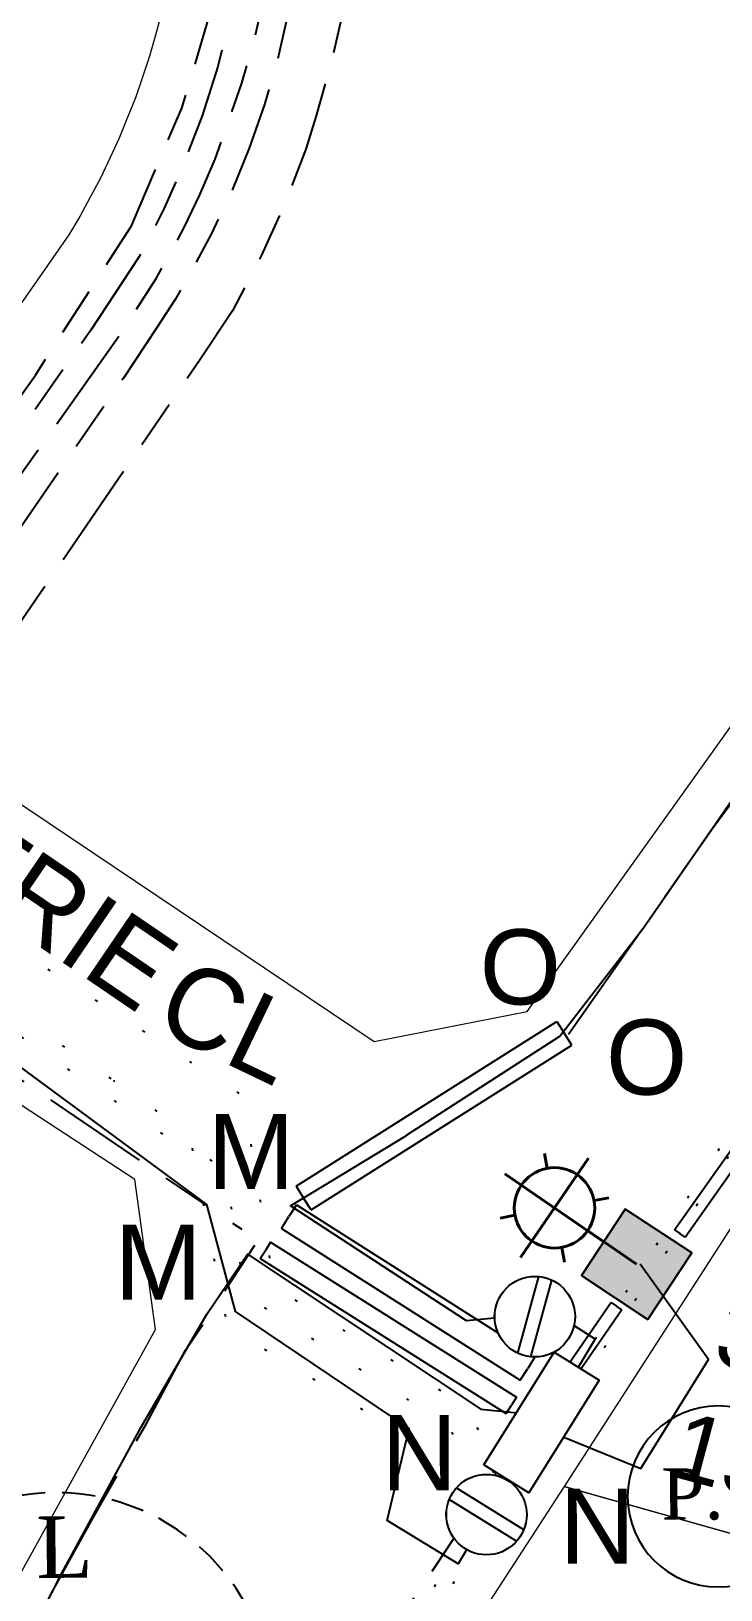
# Model space of a CAD drawing. Header units: metres. Extents: x -1 to 596445, y -2 to 12531291.
# Drawn here: x 298057.4 to 298083.1, y 6265558.5 to 6265616.6 of the extents above; entities that cross this region are included whole.
import ezdxf
from ezdxf.enums import TextEntityAlignment as Align

# ---------------------------------------------------------------- set-up
doc = ezdxf.new("R2010")
doc.units = ezdxf.units.M
for name, pattern in [('Cable Exist UG', [8.2, 4, -1.2, 1.8, -1.2]), ('Cable Remove', [2, 0, -2]), ('HIDDEN2', [0.1875, 0.125, -0.0625]), ('IE Trench LV', [6.5, 5, -1.5]), ('IECLCHAINA', [8.2, 4, -1.2, 1.8, -1.2])]:
    doc.linetypes.add(name, pattern=pattern)
doc.layers.get('0').update_dxf_attribs({"color": 6})
doc.layers.add('Cadastre Land Parcels_SP_EXT', color=9, linetype='Continuous', lineweight=5)
for name, color, linetype in [('Duct_SP_NEW', 2, 'Continuous'), ('Equip_LV_NEW', 2, 'Continuous'), ('Equip_SP_SL_EXT', 7, 'Continuous'), ('Mains_HV_EXT', 7, 'Continuous'), ('Mains_LV_EXT', 7, 'Continuous'), ('Mains_LV_NEW_T84', 2, 'Continuous'), ('Mains_SL_EXT', 7, 'Continuous'), ('Notes', 7, 'Continuous'), ('Notes_LV_MISC', 7, 'Continuous'), ('Notes_SL_MISC', 7, 'Continuous'), ('Notes_SP_MISC', 7, 'Continuous'), ('SupportsUG_SP_LV_NEW', 2, 'Continuous'), ('SupportsUG_SP_LV_SL_EXT', 7, 'Continuous'), ('Trench_SP_NEW', 2, 'Continuous'), ('UG_Details_SP_MISC', 7, 'Continuous')]:
    doc.layers.add(name, color=color, linetype=linetype)
doc.styles.add('COLUMN_LABEL', font='arial.ttf')
doc.styles.add('iecARIAL', font='arial.ttf', dxfattribs={"height": 2})
doc.styles.add('iecNAME', font='times.ttf')
doc.styles.add('ITALICT', font='ITALICT')
doc.styles.add('POLE_LABEL', font='arial.ttf')
doc.styles.get("Standard").update_dxf_attribs({"font": 'arial.ttf'})
doc.linetypes.add('Cable New UG', pattern='A,7,-0.25,["x",Standard,S=2,R=0,X=0.2,Y=-0.8],-2.1', length=9.35)
doc.linetypes.add('Cable V', pattern='A,7.2,-0.45,["V",Standard,S=1.5,R=0,X=0,Y=-0.7],-1.8', length=9.45)

# ---------------------------------------------------------------- blocks, each defined once
blk = doc.blocks.new('COLUMN_EXT')
blk.add_hatch(color=256).paths.add_polyline_path([(-1.485, 1.485), (-1.485, -1.485), (1.485, -1.485), (1.485, 1.485)])
blk.add_lwpolyline([(-1.485, -1.485), (1.485, -1.485), (1.485, 1.485), (-1.485, 1.485)], close=True)
for tag, height, style, flags, p in [('ASSET_NUM', 2.5, 'COLUMN_LABEL', 8, (2, 2)), ('STRUCTURE_PLANT_NUMBER', 0.2, 'POLE_LABEL', 9, (1.813, 0.031)), ('STREET_CODE', 0.2, 'COLUMN_LABEL', 9, (1.813, -0.2))]:
    blk.add_attdef(tag, text='', height=height, dxfattribs=dict(style=style, flags=flags)).set_placement(p, align=Align.MIDDLE_LEFT)
at = {"flags": 9}
for tag, p in [('OWNED_BY', (1.813, -0.6)), ('COLUMN_TYPE', (1.813, -0.4)), ('STATE', (1.813, -0.8)), ('USAGE', (1.813, -1)), ('LEGEND', (1.813, -1.2)), ('STREETNAME', (1.813, -1.6)), ('SUBURB', (1.813, -1.8)), ('LOCATION', (1.813, -1.4)), ('NOTES', (1.813, -2))]:
    blk.add_attdef(tag, text='', height=0.2, dxfattribs=at).set_placement(p, align=Align.MIDDLE_LEFT)
at = {"flags": 1}
blk.add_attdef('Z', (1.813, -2.351), '', height=0.2, dxfattribs=at)
blk = doc.blocks.new('*U177')
at = {"lineweight": 40}
for p, q in [((-3.437, 4.128), (-3.334, 3.575)), ((-4.334, 0.246), (-1.787, 3.955)), ((-1.205, 0.827), (-4.915, 3.374)), ((-1.032, 2.477), (-1.585, 2.375)), ((-5.088, 1.724), (-4.535, 1.826)), ((0, 0), (-1.826, 1.254)), ((-2.683, 0.073), (-2.786, 0.626))]:
    blk.add_line(p, q, dxfattribs=at)
blk.add_circle((-3.06, 2.101), 1.5, dxfattribs=at)
at = {"style": 'iecARIAL', "flags": 8}
blk.add_attdef('ASSET_NUM', (1.5, 1.5), '', height=2.5, dxfattribs=at)
for tag, p, height, flags in [('CONSTRUCTED_VOLTAGE', (0.981, -0.653), 0.2, 9), ('CONTROL_TYPE', (0.981, -0.853), 0.2, 9), ('LANTERN_PURPOSE', (0.981, -1.053), 0.2, 9), ('LANTERN_TYPE', (0.981, -1.253), 0.2, 9), ('LNUMBER', (2.181, -3.253), 2.5, 8), ('OPERATING_VOLTAGE', (0.981, -1.653), 0.2, 9), ('ORIENTATION', (0.981, -1.853), 0.2, 9), ('NO_PHASES', (0.981, -1.453), 0.2, 9), ('OWNED_BY', (0.981, -2.053), 0.2, 9), ('STATE', (0.981, -2.253), 0.2, 9), ('USAGE', (0.981, -2.453), 0.2, 9), ('CEXIST', (0.981, -2.653), 0.2, 9), ('CNEW', (0.981, -2.853), 0.2, 9), ('CNUMBER', (0.981, -3.053), 0.2, 9), ('CREMOVE', (0.981, -3.253), 0.2, 9), ('CREPLACE', (0.981, -3.453), 0.2, 9), ('LKINGHEIGHT', (0.981, -3.653), 0.2, 9), ('LBRACKET', (0.981, -3.853), 0.2, 9), ('LBRACKETVOCAB', (0.981, -4.053), 0.2, 9), ('LCATEGORY', (0.981, -4.253), 0.2, 9), ('LCHARGE1', (0.981, -4.453), 0.2, 9), ('LCHARGE1PERCENT', (0.981, -4.653), 0.2, 9), ('LCHARGE2', (0.981, -4.853), 0.2, 9), ('LCHARGE2PERCENT', (0.981, -5.053), 0.2, 9), ('LCHARGE3', (0.981, -5.253), 0.2, 9), ('LCHARGE3PERCENT', (0.981, -5.453), 0.2, 9), ('LEXIST', (0.981, -5.653), 0.2, 9), ('LLAMP', (0.981, -5.853), 0.2, 9), ('LLAMPVOCAB', (0.981, -6.053), 0.2, 9), ('LMAST', (0.981, -6.253), 0.2, 9), ('LMASTVOCAB', (0.981, -6.453), 0.2, 9), ('LNEW', (0.981, -6.653), 0.2, 9), ('LANTNUMBER', (0.981, -6.853), 0.2, 9), ('LOUTREACH', (0.981, -7.253), 0.2, 9), ('LOUTREACHVOCAB', (0.981, -7.453), 0.2, 9), ('LRATECODE', (0.981, -7.653), 0.2, 9), ('LREMOVE', (0.981, -7.853), 0.2, 9), ('LREPLACE', (0.981, -8.053), 0.2, 9), ('LTYPE', (0.981, -8.253), 0.2, 9), ('LTYPEVOCAB', (0.981, -8.453), 0.2, 9), ('LEGEND', (0.981, -8.653), 0.2, 9), ('LOCATION', (0.981, -8.853), 0.2, 9), ('STREETNAME', (0.981, -9.253), 0.2, 9), ('SUBURB', (0.981, -9.453), 0.2, 1), ('NOTES', (0.981, -9.053), 0.2, 9)]:
    blk.add_attdef(tag, p, '', height=height, dxfattribs=dict(flags=flags))
blk = doc.blocks.new('PILLAR_NEW')
for tag, height, flags, p in [('ASSET_NUM', 2.5, 8, (2, 4)), ('STREET_CODE', 0.2, 9, (1.5, 2)), ('OWNED_BY', 0.2, 9, (1.5, 1.8)), ('OPERATED_BY', 0.2, 9, (1.5, 1.6))]:
    blk.add_attdef(tag, text='', height=height, dxfattribs=dict(flags=flags)).set_placement(p, align=Align.MIDDLE_LEFT)
blk.add_wipeout([(-2.475, 0.99), (2.475, 0.99), (2.475, -0.99), (-2.475, -0.99)])
at = {"lineweight": -3}
blk.add_lwpolyline([(-2.475, 0.99), (2.475, 0.99), (2.475, -0.99), (-2.475, -0.99)], close=True, dxfattribs=at)
for tag, flags, p in [('STATE', 9, (1.5, 1.2)), ('MAINTAINED_BY', 9, (1.5, 1.4)), ('SUPPORT_TYPE', 9, (1.5, 1)), ('USAGE', 9, (1.5, 0.8)), ('LEGEND', 9, (1.5, 0.6)), ('SUBURB', 9, (1.5, 0.2)), ('STREETNAME', 9, (1.5, 0)), ('PARENT', 9, (1.5, 0.4)), ('Z', 1, (1.5, -0.6)), ('LOCATION', 9, (1.5, -0.2)), ('NOTES', 9, (1.5, -0.4))]:
    blk.add_attdef(tag, text='', height=0.2, dxfattribs=dict(flags=flags)).set_placement(p, align=Align.MIDDLE_LEFT)
blk = doc.blocks.new('*U200')
for tag, flags, p in [('ACTUAL_STATUS', 9, (1.5, 0)), ('OPERATING_VOLTAGE', 9, (1.5, -0.6)), ('CONSTRUCTED_VOLTAGE', 9, (1.5, -0.2)), ('NO_PHASES', 9, (1.5, -0.4)), ('ORIENTATION', 9, (1.5, -0.8)), ('STATE', 9, (1.5, -1)), ('SWITCH_TYPE', 9, (1.5, -1.2)), ('OWNED_BY', 9, (1.5, -1.8)), ('USAGE', 9, (1.5, -1.4)), ('NOTES', 9, (1.5, -1.6)), ('OPERATED_BY', 9, (1.5, -2)), ('MAINTAINED_BY', 9, (1.5, -2.2)), ('NUMBER_OF_PHASES', 9, (1.5, -2.4)), ('TYPE', 9, (1.5, -2.6)), ('Z', 1, (1.5, -2.8))]:
    blk.add_attdef(tag, text='', height=0.2, dxfattribs=dict(flags=flags)).set_placement(p, align=Align.MIDDLE_LEFT)
blk.add_wipeout([(1.859, 11.651), (1.735, 11.511), (1.629, 11.355), (1.544, 11.188), (1.48, 11.012), (1.439, 10.829), (1.422, 10.642), (1.427, 10.454), (1.457, 10.269), (1.509, 10.089), (1.583, 9.917), (1.679, 9.755), (1.794, 9.607), (1.927, 9.474), (2.075, 9.359), (2.236, 9.264), (2.408, 9.189), (2.589, 9.137), (2.774, 9.107), (2.961, 9.101), (3.148, 9.119), (3.331, 9.16), (3.508, 9.223), (3.675, 9.309), (3.83, 9.414), (3.971, 9.538), (4.095, 9.679), (4.201, 9.834), (4.286, 10.001), (4.349, 10.178), (4.39, 10.361), (4.408, 10.547), (4.402, 10.735), (4.373, 10.92), (4.321, 11.1), (4.246, 11.273), (4.151, 11.434), (4.036, 11.582), (3.903, 11.715), (3.755, 11.83), (3.593, 11.926), (3.421, 12), (3.241, 12.053), (3.056, 12.082), (2.868, 12.088), (2.681, 12.07), (2.498, 12.029), (2.322, 11.966), (2.155, 11.881), (1.999, 11.775)])
for p, q in [((2.665, 9.116), (2.665, 12.074)), ((3.165, 9.116), (3.165, 12.074))]:
    blk.add_line(p, q)
blk.add_circle((2.915, 10.595), 1.5)

msp = doc.modelspace()

# ---------------------------------------------------------------- linework, layer by layer
at = {"layer": 'Cadastre Land Parcels_SP_EXT', "linetype": 'Continuous'}
for points in [[(298062.234, 6265617.263), (298062.019, 6265616.473), (298061.797, 6265615.693), (298061.541, 6265614.913), (298061.277, 6265614.144), (298060.972, 6265613.383), (298060.667, 6265612.634), (298060.32, 6265611.894), (298059.974, 6265611.154), (298059.587, 6265610.444), (298059.207, 6265609.725), (298058.787, 6265609.035), (298050.426, 6265597.027), (298051.572, 6265591.448), (298070.174, 6265578.96), (298075.88, 6265580.08), (298075.88, 6265580.08), (298085.94, 6265594.148)], [(298056.428, 6265558.135), (298056.977, 6265559.108), (298062.027, 6265568.223), (298061.252, 6265573.822), (298046.698, 6265583.32), (298041.874, 6265581.591), (298009.913, 6265532.38)]]:
    msp.add_lwpolyline(points, dxfattribs=at)
for points in [[(298131.35, 6265555.045), (298134.871, 6265564.483), (298087.16, 6265577.731), (298085.19, 6265574.675), (298077.258, 6265562.374), (298128.67, 6265547.887), (298131.35, 6265555.045)], [(298124.473, 6265539.129), (298127.153, 6265543.818), (298128.67, 6265547.887), (298077.258, 6265562.374), (298073.399, 6265556.424), (298073.099, 6265555.962), (298072.215, 6265554.522), (298071.398, 6265553.052), (298070.654, 6265551.559), (298069.98, 6265550.043), (298069.38, 6265548.507), (298068.838, 6265546.947), (298117.835, 6265527.531), (298124.473, 6265539.129)]]:
    msp.add_lwpolyline(points, close=True, dxfattribs=at)
at = {"layer": 'Duct_SP_NEW'}
for p, q in [((298067.267, 6265573.568), (298076.992, 6265579.704)), ((298076.992, 6265579.704), (298077.27, 6265579.264)), ((298077.547, 6265578.824), (298077.27, 6265579.264)), ((298067.822, 6265572.688), (298077.547, 6265578.824)), ((298067.267, 6265573.568), (298067.545, 6265573.128)), ((298067.275, 6265572.874), (298066.996, 6265572.435)), ((298067.822, 6265572.688), (298067.545, 6265573.128)), ((298066.717, 6265571.996), (298066.996, 6265572.435))]:
    msp.add_line(p, q, dxfattribs=at)
at = {"layer": 'Mains_HV_EXT', "linetype": 'Cable Exist UG', "flags": 128}
msp.add_lwpolyline([(298045.635, 6265582.06), (298049.507, 6265587.346), (298049.507, 6265587.346), (298048.658, 6265588.337), (298060.753, 6265605.398), (298062.05, 6265607.403), (298062.615, 6265608.427), (298063.102, 6265609.332), (298063.666, 6265610.5), (298064.251, 6265611.853), (298064.758, 6265613.288), (298065.247, 6265614.69), (298065.664, 6265616.119), (298066.002, 6265617.569), (298066.265, 6265619.04), (298066.482, 6265620.72), (298069.543, 6265635.39), (298045.555, 6265643.612), (298045.555, 6265643.612), (298006.086, 6265664.126), (298003.57, 6265672.557), (298003.57, 6265672.557), (298005.485, 6265677.086), (298006.934, 6265680.627), (298008.291, 6265684.177), (298009.564, 6265687.723), (298010.769, 6265691.294), (298011.902, 6265694.878), (298012.96, 6265698.495), (298013.936, 6265702.151), (298014.847, 6265705.887), (298015.687, 6265709.65), (298016.427, 6265713.491), (298020.262, 6265732.836), (298021.48, 6265742.082)], dxfattribs=at)
at = {"layer": 'Mains_LV_EXT', "linetype": 'Cable Remove', "flags": 128}
for points in [[(298074.956, 6265562.584), (298092.254, 6265589.033), (298093.285, 6265590.601), (298093.943, 6265591.644), (298094.951, 6265593.452), (298095.705, 6265594.889), (298096.256, 6265595.992), (298096.927, 6265597.371), (298097.492, 6265598.638), (298098.088, 6265600.018), (298099.272, 6265602.886), (298099.75, 6265604.131), (298100.292, 6265605.521), (298100.943, 6265607.586), (298101.22, 6265608.908), (298101.788, 6265610.504)], [(298074.956, 6265562.584), (298073.682, 6265565.297), (298066.469, 6265569.805), (298065.289, 6265576.935), (298053.29, 6265584.703), (298045.375, 6265577.645)], [(298046.227, 6265575.924), (298054.73, 6265581.38), (298060.484, 6265577.501), (298060.484, 6265577.501), (298063.285, 6265575.488), (298064.707, 6265568.343), (298071.737, 6265564.025), (298073.457, 6265560.288), (298070.757, 6265556.009), (298070.757, 6265556.009), (298069.867, 6265554.555), (298069.867, 6265554.555), (298069.133, 6265553.231), (298068.506, 6265551.983), (298067.941, 6265550.73), (298067.354, 6265549.283), (298066.686, 6265547.511), (298066.137, 6265545.934), (298065.663, 6265544.373), (298065.457, 6265543.549), (298065.192, 6265541.961)]]:
    msp.add_lwpolyline(points, dxfattribs=at)
at = {"layer": 'Mains_LV_NEW_T84', "color": 2, "linetype": 'Cable New UG', "flags": 128}
for points in [[(298071.385, 6265575.472), (298077.092, 6265579.163), (298080.219, 6265583.204), (298083.962, 6265588.605), (298086.566, 6265592.086), (298089.56, 6265596.934), (298091.451, 6265601.208), (298092.785, 6265604.722), (298093.404, 6265606.967), (298098.659, 6265605.631), (298099.916, 6265605.962), (298099.136, 6265607.015), (298093.794, 6265608.431), (298095.131, 6265614.885), (298097.574, 6265626.446), (298098.976, 6265633.449), (298101.059, 6265644.283), (298102.884, 6265653.242), (298103.307, 6265655.194), (298103.373, 6265658.064), (298103.047, 6265659.984), (298102.689, 6265661.838), (298102.407, 6265662.228), (298107.915, 6265663.66), (298108.906, 6265665.162), (298107.147, 6265665.475), (298101.418, 6265663.896), (298100.573, 6265665.352), (298098.522, 6265667.251), (298096.19, 6265668.782)], [(298075.674, 6265563.427), (298073.313, 6265559.488), (298070.665, 6265561.108), (298071.475, 6265564.535), (298065.007, 6265568.896), (298063.936, 6265572.888), (298056.148, 6265578.632), (298051.416, 6265571.615), (298052.145, 6265569.449)], [(298076.599, 6265564.833), (298078.42, 6265567.866), (298076.864, 6265568.864), (298073.619, 6265568.547), (298067.061, 6265572.831), (298071.385, 6265575.454)], [(298054.064, 6265519.392), (298048.419, 6265520.49), (298050.203, 6265531.113), (298051.437, 6265538.673), (298052.183, 6265542.859), (298061.464, 6265540.354), (298062.701, 6265545.227), (298065.287, 6265546.162), (298061.906, 6265547.99), (298060.404, 6265542.305), (298052.553, 6265544.34), (298053.32, 6265547.25), (298055.528, 6265553.252), (298058.534, 6265559.141), (298061.497, 6265564.607), (298063.938, 6265568.804), (298065.453, 6265571.029), (298074.158, 6265565.257), (298076.268, 6265565.05), (298076.813, 6265565.7)]]:
    msp.add_lwpolyline(points, dxfattribs=at)
at = {"layer": 'Mains_LV_NEW_T84', "color": 2, "linetype": 'Cable V', "flags": 128}
msp.add_lwpolyline([(298076.421, 6265564.543), (298080.116, 6265563.045), (298082.644, 6265567.11), (298080.09, 6265570.659)], dxfattribs=at)
at = {"layer": 'Mains_SL_EXT', "linetype": 'Cable Exist UG', "flags": 128}
for points in [[(298014.309, 6265699.814), (298014.232, 6265697.687), (298014.232, 6265697.687), (298013.35, 6265694.461), (298012.207, 6265690.855), (298010.993, 6265687.265), (298009.708, 6265683.701), (298008.343, 6265680.136), (298006.87, 6265676.551), (298006.205, 6265675.224), (298007.697, 6265674.456), (298007.337, 6265670.773), (298008.228, 6265668.898), (298008.228, 6265668.898), (298009.341, 6265666.537), (298033.998, 6265653.836), (298033.928, 6265651.351), (298046.437, 6265645.013), (298073.55, 6265636.5), (298073.55, 6265636.5), (298070.04, 6265620.607), (298069.342, 6265618.697), (298068.937, 6265617.017), (298068.514, 6265615.213), (298067.997, 6265613.439), (298067.632, 6265612.23), (298067.174, 6265611.04), (298066.722, 6265609.923), (298065.964, 6265608.253), (298065.495, 6265607.358), (298064.889, 6265606.2), (298063.688, 6265604.387), (298049.406, 6265583.503), (298041.728, 6265577.449)], [(297977.9, 6265657.364), (297978.406, 6265659.045), (297978.406, 6265659.045), (297980.01, 6265661.735), (297980.691, 6265662.938), (297982.123, 6265663.786), (297982.123, 6265663.786), (297990.3, 6265658.893), (297998.125, 6265654.212), (297999.936, 6265653.172), (297999.936, 6265653.172), (298002.566, 6265658.036), (298006.373, 6265661.762), (298006.373, 6265661.762), (298031.761, 6265648.534), (298033.912, 6265648.971), (298045.443, 6265643.091), (298071.033, 6265634.94), (298071.033, 6265634.94), (298067.989, 6265621.076), (298067.27, 6265618.968), (298066.962, 6265617.252), (298066.567, 6265615.559), (298066.083, 6265613.893), (298065.514, 6265612.261), (298064.859, 6265610.661), (298064.123, 6265609.104), (298063.289, 6265607.564), (298062.762, 6265606.621), (298062.057, 6265605.551), (298060.824, 6265603.696), (298047.7, 6265584.633), (298041.728, 6265577.449)], [(298067.808, 6265631.973), (298066.708, 6265626.814), (298066.708, 6265626.814), (298065.9, 6265623.029), (298065.521, 6265621.248), (298065.223, 6265619.211), (298064.879, 6265617.393), (298064.348, 6265615.317), (298063.763, 6265613.472), (298063.08, 6265611.716), (298062.35, 6265610.029), (298061.407, 6265608.205), (298059.613, 6265605.486), (298059.613, 6265605.486), (298052.488, 6265595.347), (298046.195, 6265585.919), (298046.195, 6265585.919), (298033.27, 6265593.522), (298033.27, 6265593.522), (298032.51, 6265592.316), (298031.894, 6265590.407)]]:
    msp.add_lwpolyline(points, dxfattribs=at)
at = {"layer": 'Mains_SL_EXT', "linetype": 'Cable Remove', "flags": 128}
for points in [[(298074.956, 6265562.584), (298076.282, 6265563.751), (298076.282, 6265563.751), (298083.671, 6265575.118), (298094.242, 6265591.165), (298095.4, 6265593.227), (298096.482, 6265595.294), (298097.505, 6265597.425), (298098.464, 6265599.621), (298099.972, 6265603.29), (298100.885, 6265605.674), (298101.458, 6265607.966), (298101.828, 6265610.488)], [(298041.728, 6265577.449), (298053.356, 6265581.646), (298053.356, 6265581.646), (298062.459, 6265575.404), (298064.606, 6265574.269), (298065.367, 6265569.496), (298072.504, 6265564.918), (298074.956, 6265562.584)], [(298074.956, 6265562.584), (298074.349, 6265560.675), (298074.349, 6265560.675), (298071.154, 6265555.696), (298070.301, 6265554.293), (298069.563, 6265552.959), (298068.964, 6265551.769), (298068.414, 6265550.551), (298067.852, 6265549.158), (298067.186, 6265547.39), (298066.869, 6265546.493), (298066.869, 6265546.493), (298066.626, 6265545.796), (298066.153, 6265544.249), (298065.998, 6265543.603), (298065.192, 6265541.961)]]:
    msp.add_lwpolyline(points, dxfattribs=at)
at = {"layer": 'Notes_SL_MISC', "linetype": 'Continuous', "ltscale": 5, "elevation": -29.973}
msp.add_lwpolyline([(298079.627, 6265562.001, 1), (298086.375, 6265562.001, 1), (298079.627, 6265562.001)], format="xyb", dxfattribs=at)
at = {"layer": 'Notes_SL_MISC', "linetype": 'HIDDEN2', "ltscale": 10}
msp.add_lwpolyline([(298050.222, 6265554.046, 1), (298066.417, 6265554.046, 1), (298050.222, 6265554.046)], format="xyb", dxfattribs=at)
at = {"layer": 'Trench_SP_NEW', "linetype": 'IE Trench LV', "flags": 128}
for points in [[(298085.692, 6265671.267), (298093.652, 6265669.771), (298095.778, 6265668.972), (298097.529, 6265668.105), (298099.009, 6265667.204), (298099.927, 6265666.32), (298100.557, 6265665.385), (298101.919, 6265663.103), (298102.871, 6265660.995), (298103.143, 6265659.261), (298103.28, 6265657.946), (298103.4, 6265656.025), (298102.685, 6265652.574), (298101.494, 6265646.448), (298097.97, 6265628.685), (298094.948, 6265614.013), (298093.6, 6265607.294), (298092.497, 6265603.941), (298090.696, 6265599.55), (298089.275, 6265596.542), (298086.165, 6265591.469), (298082.779, 6265586.88), (298077.422, 6265579.228)], [(298040.577, 6265582.039), (298030.422, 6265566.685), (298022.125, 6265553.995), (298014.932, 6265543.303), (298009.696, 6265535.234), (298007.589, 6265531.574), (298006.451, 6265528.941), (298005.841, 6265525.975), (298005.906, 6265523.843), (298005.906, 6265522.8), (298006.322, 6265519.996), (298006.618, 6265517.963), (298007.661, 6265515.184), (298009.175, 6265512.432), (298011.07, 6265510.121), (298013.955, 6265507.81), (298017.588, 6265505.656), (298020.477, 6265504.92), (298021.989, 6265504.625), (298030.419, 6265502.801), (298035.723, 6265501.582), (298037.705, 6265501.339), (298040.315, 6265501.739), (298041.827, 6265502.139), (298043.044, 6265503.164), (298044.852, 6265505.336), (298045.755, 6265507.785), (298046.314, 6265509.338), (298046.678, 6265511.788), (298048.122, 6265518.498), (298049.34, 6265525.699), (298051.913, 6265541.517), (298052.321, 6265543.384), (298052.627, 6265544.968), (298052.905, 6265546.135), (298053.825, 6265548.979), (298055.354, 6265552.703), (298057.109, 6265556.521), (298059.612, 6265561.052), (298061.671, 6265564.699), (298063.145, 6265567.451), (298065.731, 6265571.371)]]:
    msp.add_lwpolyline(points, dxfattribs=at)
at = {"layer": 'UG_Details_SP_MISC'}
for p, q in [((298081.375, 6265571.944), (298085.878, 6265578.325)), ((298081.768, 6265571.668), (298086.27, 6265578.049)), ((298081.375, 6265571.944), (298081.571, 6265571.806)), ((298081.768, 6265571.668), (298081.571, 6265571.806)), ((298065.93, 6265570.869), (298066.121, 6265571.174)), ((298066.313, 6265571.479), (298066.121, 6265571.174)), ((298066.313, 6265571.479), (298075.483, 6265565.708)), ((298065.93, 6265570.869), (298075.1, 6265565.098)), ((298079.012, 6265569.228), (298076.221, 6265565.175)), ((298079.407, 6265568.955), (298076.616, 6265564.903)), ((298079.012, 6265569.228), (298079.21, 6265569.092)), ((298079.407, 6265568.955), (298079.21, 6265569.092)), ((298075.1, 6265565.098), (298075.291, 6265565.403)), ((298075.483, 6265565.708), (298075.291, 6265565.403)), ((298076.221, 6265565.175), (298076.419, 6265565.039)), ((298076.616, 6265564.903), (298076.419, 6265565.039))]:
    msp.add_line(p, q, dxfattribs=at)
at = {"layer": 'UG_Details_SP_MISC', "color": 7, "linetype": 'Cable Exist UG', "flags": 128}
for points in [[(298050.852, 6265594.457), (298057.544, 6265603.808), (298061.124, 6265609.374), (298063.007, 6265613.756), (298063.999, 6265617.086), (298065.346, 6265623.391), (298066.681, 6265630.701)], [(298044.513, 6265585.964), (298065.237, 6265571.964)], [(298076.159, 6265565.063), (298072.937, 6265560.129), (298070.283, 6265556.137), (298068.359, 6265552.244), (298066.814, 6265548.489), (298065.817, 6265544.904), (298065.365, 6265542.744)]]:
    msp.add_lwpolyline(points, dxfattribs=at)

# ---------------------------------------------------------------- block references
at = {"layer": 'Equip_SP_SL_EXT'}
msp.add_blockref('*U177', (298079.96, 6265570.659), dxfattribs=at)
at = {"layer": 'SupportsUG_SP_LV_SL_EXT'}
ref = msp.add_blockref('COLUMN_EXT', (298079.96, 6265570.659), dxfattribs=dict(at, rotation=56.60161403166316))
ref.add_attrib('ASSET_NUM', '3171', dxfattribs={"layer": '0', "height": 2.5, "rotation": 344.44633, "style": 'COLUMN_LABEL'}).set_placement((298083.396, 6265569.448), align=Align.TOP_LEFT)

# ---------------------------------------------------------------- texts
at = {"layer": 'Notes', "char_height": 3, "attachment_point": 5, "style": 'ITALICT'}
for s, insert, rotation in [('{\\fStylus BT|b0|i0|c0|p34;PETRIE             }', (298056.253, 6265585.292), 325.73113), ('{\\fStylus BT|b0|i0|c0|p34; CL            }', (298064.315, 6265579.941), 334.37664)]:
    msp.add_mtext(s, dxfattribs=dict(at, insert=insert, rotation=rotation))
at = {"layer": 'Notes_LV_MISC', "color": 2, "linetype": 'Cable New UG', "char_height": 2.8, "attachment_point": 1, "style": 'iecARIAL'}
for s, insert in [('O', (298074.106, 6265583.144)), ('M', (298060.496, 6265572.137))]:
    msp.add_mtext_dynamic_manual_height_columns(s, width=12.86037, gutter_width=10, heights=[2.8], dxfattribs=dict(at, insert=insert))
at = {"layer": 'Notes_SL_MISC', "linetype": 'IECLCHAINA', "lineweight": 0, "style": 'iecNAME'}
for s, height, p in [('P.', 1.9104, (298080.891, 6265561.139, -29.973)), ('L', 2.293, (298057.586, 6265558.961))]:
    msp.add_text(s, height=height, rotation=0.41928, dxfattribs=at).set_placement(p)
at = {"layer": 'Notes_SP_MISC', "color": 2, "linetype": 'Cable New UG', "char_height": 2.8, "attachment_point": 1, "style": 'iecARIAL'}
for s, insert in [('O', (298078.813, 6265579.782)), ('M', (298063.953, 6265576.263))]:
    msp.add_mtext_dynamic_manual_height_columns(s, width=12.86037, gutter_width=10, heights=[2.8], dxfattribs=dict(at, insert=insert))

# ---------------------------------------------------------------- next in the draw order: block references
at = {"layer": 'Equip_LV_NEW', "linetype": 'Cable New UG', "rotation": 58.17946553995606}
msp.add_blockref('*U200', (298081.829, 6265553.263), dxfattribs=at)

# ---------------------------------------------------------------- next in the draw order: block references
at = {"layer": 'SupportsUG_SP_LV_NEW'}
ref = msp.add_blockref('PILLAR_NEW', (298076.418, 6265564.758), dxfattribs=dict(at, rotation=58.03313083652299))
ref.add_attrib('ASSET_NUM', '152070', dxfattribs={"layer": '0', "height": 2.5, "rotation": 345}).set_placement((298081.396, 6265564.011), align=Align.MIDDLE_LEFT)

# ---------------------------------------------------------------- next in the draw order: texts
at = {"layer": 'Notes_SP_MISC', "color": 2, "linetype": 'Cable New UG', "insert": (298070.446, 6265565.035), "char_height": 2.8, "attachment_point": 1, "style": 'iecARIAL'}
msp.add_mtext_dynamic_manual_height_columns('N', width=12.86037, gutter_width=10, heights=[2.8], dxfattribs=at)

# ---------------------------------------------------------------- next in the draw order: linework, layer by layer
at = {"layer": 'Duct_SP_NEW'}
for p, q in [((298067.275, 6265572.874), (298076.18, 6265567.214)), ((298066.717, 6265571.996), (298075.622, 6265566.336)), ((298076.18, 6265567.214), (298075.901, 6265566.775)), ((298075.622, 6265566.336), (298075.901, 6265566.775))]:
    msp.add_line(p, q, dxfattribs=at)

# ---------------------------------------------------------------- next in the draw order: texts
at = {"layer": 'Notes_LV_MISC', "color": 2, "linetype": 'Cable New UG', "insert": (298077.087, 6265562.294), "char_height": 2.8, "attachment_point": 1, "style": 'iecARIAL'}
msp.add_mtext_dynamic_manual_height_columns('N', width=12.86037, gutter_width=10, heights=[2.8], dxfattribs=at)

# ---------------------------------------------------------------- next in the draw order: block references
at = {"layer": 'Equip_LV_NEW', "linetype": 'Cable New UG', "rotation": 344.7491803457573}
msp.add_blockref('*U200', (298070.569, 6265559.25), dxfattribs=at)

doc.saveas('drawing.dxf')
